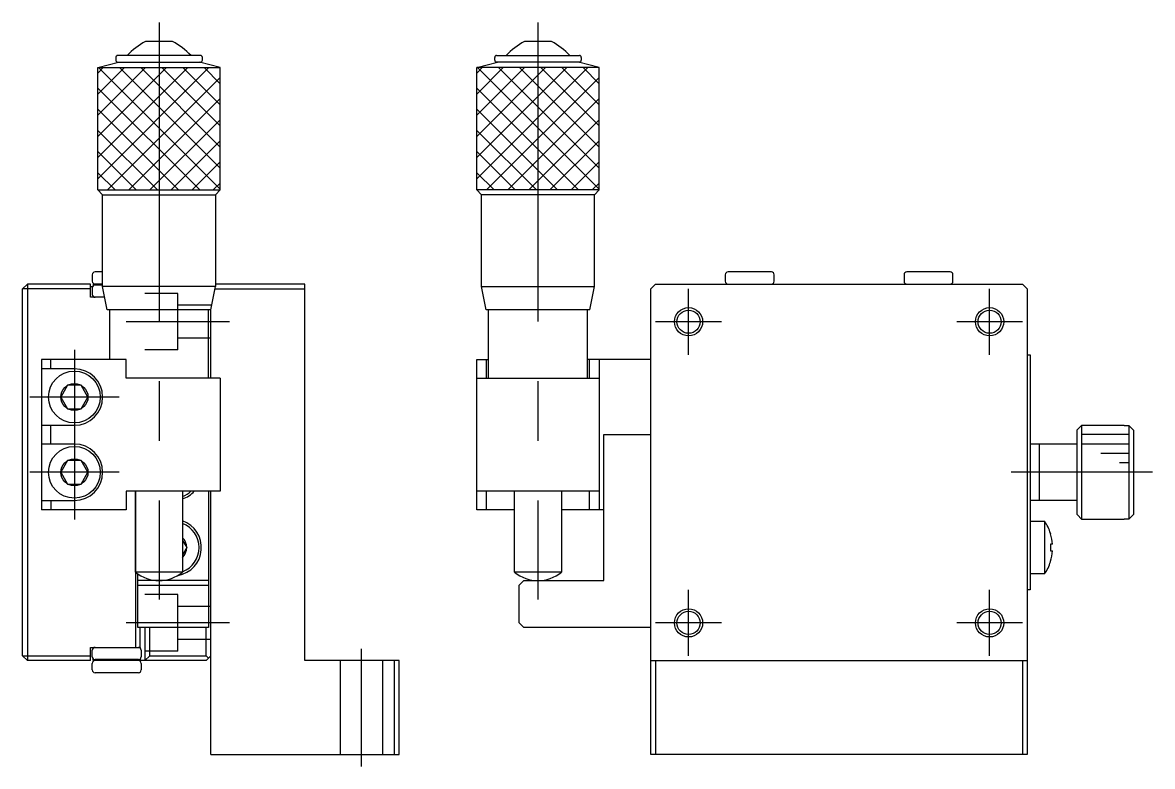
# Model space of a CAD drawing. Extents: x 0 to 276, y 0 to 193.
# Drawn here: x 155.7 to 275.7, y 61.3 to 140.3 of the extents above; entities that cross this region are included whole.
import ezdxf

# ---------------------------------------------------------------- set-up
doc = ezdxf.new("R2010")
doc.units = 0
doc.linetypes.add('CENTER', pattern=[50.8, 31.75, -6.35, 6.35, -6.35])
doc.linetypes.add('DASHED', pattern=[19.05, 12.7, -6.35])
doc.layers.get('0').update_dxf_attribs({"linetype": 'CONTINUOUS'})
doc.layers.add('CENTER', color=1, linetype='CENTER')

msp = doc.modelspace()

# ---------------------------------------------------------------- linework, layer by layer
at = {"color": 7, "linetype": 'CONTINUOUS'}
for p, q in [((168.71, 138.35), (171.6, 138.35)), ((208.98, 138.35), (211.87, 138.35)), ((163.66, 135.55), (165.86, 136.14)), ((165.56, 136.64), (165.56, 136.34)), ((174.56, 136.84), (165.76, 136.84)), ((165.76, 136.14), (174.56, 136.14)), ((176.66, 135.55), (174.46, 136.14)), ((174.76, 136.34), (174.76, 136.64)), ((203.93, 135.55), (206.13, 136.14)), ((205.83, 136.34), (205.83, 136.64)), ((206.03, 136.84), (214.83, 136.84)), ((214.83, 136.14), (206.03, 136.14)), ((216.93, 135.55), (214.73, 136.14)), ((215.03, 136.64), (215.03, 136.34)), ((163.66, 122.55), (163.66, 135.55)), ((163.66, 135.55), (176.66, 135.55)), ((176.66, 122.55), (176.66, 135.55)), ((203.93, 122.55), (203.93, 135.55)), ((216.93, 135.55), (203.93, 135.55)), ((216.93, 122.55), (216.93, 135.55)), ((164.16, 122.05), (163.66, 122.55)), ((163.66, 122.55), (176.66, 122.55)), ((176.16, 122.05), (176.66, 122.55)), ((204.43, 122.05), (203.93, 122.55)), ((216.93, 122.55), (203.93, 122.55)), ((216.43, 122.05), (216.93, 122.55)), ((164.16, 112.3), (164.16, 122.05)), ((164.16, 122.05), (176.16, 122.05)), ((176.16, 122.05), (176.16, 112.3)), ((204.43, 112.3), (204.43, 122.05)), ((216.43, 122.05), (204.43, 122.05)), ((216.43, 112.3), (216.43, 122.05)), ((163.06, 113.55), (163.06, 112.85)), ((164.16, 113.85), (163.36, 113.85)), ((230.33, 113.55), (230.33, 112.85)), ((235.23, 113.85), (230.63, 113.85)), ((235.53, 112.85), (235.53, 113.55)), ((249.33, 113.55), (249.33, 112.85)), ((254.23, 113.85), (249.63, 113.85)), ((254.53, 112.85), (254.53, 113.55)), ((155.66, 112.05), (156.16, 112.55)), ((155.66, 73.05), (155.66, 112.05)), ((162.86, 112.05), (155.66, 112.05)), ((162.86, 112.55), (156.16, 112.55)), ((156.16, 112.55), (156.16, 72.55)), ((162.86, 111.15), (162.86, 112.55)), ((162.86, 112.3), (163.1, 112.3)), ((163.06, 112.15), (163.06, 111.45)), ((163.16, 112.55), (163.16, 112.37)), ((164.16, 112.55), (163.16, 112.55)), ((164.16, 112.45), (163.36, 112.45)), ((163.66, 112.55), (163.66, 112.45)), ((164.11, 112.55), (164.11, 112.45)), ((164.66, 109.8), (164.16, 112.3)), ((176.16, 112.3), (164.16, 112.3)), ((175.66, 109.8), (176.16, 112.3)), ((176.11, 112.05), (185.66, 112.05)), ((185.66, 112.55), (176.16, 112.55)), ((185.66, 72.55), (185.66, 112.55)), ((204.93, 109.8), (204.43, 112.3)), ((204.43, 112.3), (216.43, 112.3)), ((215.93, 109.8), (216.43, 112.3)), ((222.43, 112.05), (222.93, 112.55)), ((222.43, 62.55), (222.43, 112.05)), ((222.93, 112.55), (261.93, 112.55)), ((261.93, 112.55), (262.43, 112.05)), ((262.43, 112.05), (262.43, 62.55)), ((164.39, 111.15), (162.86, 111.15)), ((163.16, 111.22), (163.16, 111.15)), ((175.66, 109.8), (164.66, 109.8)), ((164.91, 104.55), (164.91, 109.8)), ((175.41, 102.55), (175.41, 109.8)), ((175.66, 102.55), (175.66, 109.8)), ((215.93, 109.8), (204.93, 109.8)), ((205.18, 102.55), (205.18, 109.8)), ((215.68, 102.55), (215.68, 109.8)), ((157.66, 104.55), (157.66, 88.55)), ((166.66, 104.55), (157.66, 104.55)), ((158.66, 103.55), (158.66, 104.55)), ((166.66, 102.55), (166.66, 104.55)), ((203.93, 88.55), (203.93, 104.55)), ((203.93, 104.55), (205.18, 104.55)), ((204.95, 102.55), (204.95, 104.55)), ((222.43, 104.55), (215.68, 104.55)), ((215.9, 102.55), (215.9, 104.55)), ((216.93, 104.55), (216.93, 88.55)), ((262.43, 105.05), (262.73, 105.05)), ((262.73, 105.05), (262.73, 80.05)), ((161.16, 103.55), (157.66, 103.55)), ((176.66, 102.55), (166.66, 102.55)), ((176.66, 102.55), (176.66, 90.55)), ((203.93, 102.55), (216.93, 102.55)), ((160.43, 101.8), (159.71, 100.55)), ((161.88, 101.8), (160.43, 101.8)), ((162.6, 100.55), (161.88, 101.8)), ((159.71, 100.55), (160.43, 99.3)), ((161.88, 99.3), (162.6, 100.55)), ((160.43, 99.3), (161.88, 99.3)), ((157.66, 97.55), (161.16, 97.55)), ((158.66, 95.55), (158.66, 97.55)), ((267.73, 97.05), (268.23, 97.55)), ((268.23, 87.55), (268.23, 97.55)), ((268.23, 97.55), (272.73, 97.55)), ((272.73, 97.55), (272.73, 97.53)), ((272.73, 97.53), (273.23, 97.53)), ((273.23, 97.53), (273.23, 87.56)), ((273.23, 97.53), (273.73, 97.03)), ((217.43, 81.05), (217.43, 96.55)), ((217.43, 96.55), (222.43, 96.55)), ((267.73, 88.05), (267.73, 97.05)), ((273.73, 97.03), (273.73, 88.07)), ((161.16, 95.55), (157.66, 95.55)), ((267.73, 95.55), (262.73, 95.55)), ((263.73, 89.55), (263.73, 95.55)), ((160.43, 93.8), (159.71, 92.55)), ((161.88, 93.8), (160.43, 93.8)), ((162.6, 92.55), (161.88, 93.8)), ((159.71, 92.55), (160.43, 91.3)), ((161.88, 91.3), (162.6, 92.55)), ((160.43, 91.3), (161.88, 91.3)), ((176.66, 90.55), (166.66, 90.55)), ((166.66, 90.55), (166.66, 88.55)), ((167.66, 90.55), (167.66, 73.95)), ((167.66, 81.93), (167.66, 90.55)), ((172.66, 90.55), (172.66, 81.93)), ((175.41, 90.55), (175.41, 76.05)), ((175.66, 62.55), (175.66, 90.55)), ((216.93, 90.55), (203.93, 90.55)), ((204.95, 88.55), (204.95, 90.55)), ((207.93, 81.93), (207.93, 90.55)), ((212.93, 90.55), (212.93, 81.93)), ((215.9, 88.55), (215.9, 90.55)), ((157.66, 89.55), (161.16, 89.55)), ((158.66, 89.55), (158.66, 88.55)), ((267.73, 89.55), (262.73, 89.55)), ((166.66, 88.55), (157.66, 88.55)), ((207.93, 88.55), (203.93, 88.55)), ((217.43, 88.55), (212.93, 88.55)), ((268.23, 87.55), (267.73, 88.05)), ((273.73, 88.07), (273.23, 87.56)), ((262.73, 87.35), (264.27, 87.35)), ((264.27, 87.35), (264.27, 81.75)), ((272.73, 87.55), (268.23, 87.55)), ((273.23, 87.56), (272.73, 87.56)), ((272.73, 87.56), (272.73, 87.55)), ((172.66, 85.32), (173.1, 84.55)), ((264.9, 86.05), (264.9, 86.01)), ((173.1, 84.55), (172.66, 83.78)), ((265.1, 84.9), (264.9, 84.9)), ((264.9, 84.9), (264.9, 84.2)), ((264.9, 84.2), (265.1, 84.2)), ((264.9, 83.05), (264.9, 83.09)), ((172.66, 81.93), (167.66, 81.93)), ((167.91, 76.05), (167.91, 81.74)), ((212.93, 81.93), (207.93, 81.93)), ((264.27, 81.75), (262.73, 81.75)), ((175.41, 81.05), (167.91, 81.05)), ((167.91, 80.55), (175.41, 80.55)), ((208.43, 80.55), (208.93, 81.05)), ((208.43, 76.55), (208.43, 80.55)), ((208.93, 81.05), (217.43, 81.05)), ((262.73, 80.05), (262.43, 80.05)), ((175.41, 76.55), (167.91, 76.55)), ((175.41, 76.05), (167.91, 76.05)), ((168.16, 73.95), (168.16, 76.05)), ((168.66, 76.05), (168.66, 72.55)), ((169.16, 73.05), (169.16, 76.05)), ((175.16, 73.05), (175.16, 76.05)), ((208.93, 76.05), (208.43, 76.55)), ((222.43, 76.05), (208.93, 76.05)), ((162.86, 72.55), (162.86, 73.95)), ((162.86, 73.95), (168.16, 73.95)), ((163.06, 72.95), (163.06, 73.65)), ((163.16, 73.87), (163.16, 73.95)), ((168.26, 73.65), (168.26, 72.95)), ((156.16, 72.55), (155.66, 73.05)), ((155.66, 73.05), (162.86, 73.05)), ((162.86, 72.55), (156.16, 72.55)), ((163.06, 71.55), (163.06, 72.25)), ((163.16, 72.55), (163.16, 72.72)), ((168.66, 72.55), (163.16, 72.55)), ((167.96, 72.65), (163.36, 72.65)), ((163.66, 72.55), (163.66, 72.65)), ((164.11, 72.55), (164.11, 72.65)), ((164.28, 72.55), (164.28, 72.65)), ((165.66, 72.55), (165.66, 72.65)), ((167.08, 72.55), (167.08, 72.65)), ((167.21, 72.55), (167.21, 72.65)), ((168.26, 72.25), (168.26, 71.55)), ((168.66, 72.55), (169.16, 73.05)), ((175.16, 72.55), (168.66, 72.55)), ((169.16, 73.05), (175.16, 73.05)), ((175.66, 73.05), (175.16, 72.55)), ((175.16, 73.05), (175.41, 72.8)), ((195.66, 72.55), (185.66, 72.55)), ((195.16, 72.55), (195.16, 62.55)), ((195.66, 62.55), (195.66, 72.55)), ((222.43, 72.55), (262.43, 72.55)), ((222.93, 72.55), (222.93, 62.55)), ((261.93, 72.55), (261.93, 62.55)), ((167.96, 71.25), (163.36, 71.25)), ((175.66, 62.55), (195.66, 62.55)), ((262.43, 62.55), (222.43, 62.55))]:
    msp.add_line(p, q, dxfattribs=at)
at = {"color": 3, "linetype": 'CONTINUOUS'}
for p, q in [((175.45, 135.55), (163.66, 123.75)), ((173.2, 135.55), (163.66, 126)), ((170.96, 135.55), (163.66, 128.24)), ((168.71, 135.55), (163.66, 130.49)), ((166.47, 135.55), (163.66, 132.73)), ((164.22, 135.55), (163.66, 134.98)), ((176.66, 122.62), (163.72, 135.55)), ((176.66, 134.51), (164.69, 122.55)), ((176.66, 124.86), (165.97, 135.55)), ((176.66, 127.11), (168.21, 135.55)), ((176.66, 129.35), (170.46, 135.55)), ((176.66, 131.6), (172.7, 135.55)), ((176.66, 133.84), (174.95, 135.55)), ((215.72, 135.55), (203.93, 123.75)), ((213.48, 135.55), (203.93, 126)), ((211.23, 135.55), (203.93, 128.24)), ((208.99, 135.55), (203.93, 130.49)), ((206.74, 135.55), (203.93, 132.73)), ((204.5, 135.55), (203.93, 134.98)), ((216.93, 122.62), (203.99, 135.55)), ((216.93, 134.51), (204.97, 122.55)), ((216.93, 124.86), (206.24, 135.55)), ((216.93, 127.11), (208.48, 135.55)), ((216.93, 129.35), (210.73, 135.55)), ((216.93, 131.6), (212.98, 135.55)), ((216.93, 133.84), (215.22, 135.55)), ((174.48, 122.55), (163.66, 133.37)), ((214.75, 122.55), (203.93, 133.37)), ((176.66, 132.26), (166.94, 122.55)), ((216.93, 132.26), (207.21, 122.55)), ((172.23, 122.55), (163.66, 131.13)), ((212.51, 122.55), (203.93, 131.13)), ((176.66, 130.02), (169.18, 122.55)), ((216.93, 130.02), (209.46, 122.55)), ((169.99, 122.55), (163.66, 128.88)), ((210.26, 122.55), (203.93, 128.88)), ((176.66, 127.77), (171.43, 122.55)), ((216.93, 127.77), (211.7, 122.55)), ((167.74, 122.55), (163.66, 126.64)), ((208.02, 122.55), (203.93, 126.64)), ((176.66, 125.53), (173.67, 122.55)), ((216.93, 125.53), (213.95, 122.55)), ((165.5, 122.55), (163.66, 124.39)), ((205.77, 122.55), (203.93, 124.39)), ((176.66, 123.28), (175.92, 122.55)), ((216.93, 123.28), (216.19, 122.55)), ((273.23, 96.55), (268.23, 96.55)), ((273.23, 95.55), (268.23, 95.55)), ((273.23, 94.55), (270.23, 94.55)), ((273.23, 93.55), (272.23, 93.55))]:
    msp.add_line(p, q, dxfattribs=at)
at = {"color": 3, "linetype": 'DASHED'}
for p, q in [((172.16, 111.55), (168.66, 111.55)), ((172.16, 105.55), (172.16, 111.55)), ((175.66, 110.3), (172.16, 110.3)), ((175.66, 106.8), (172.16, 106.8)), ((172.16, 105.55), (168.66, 105.55)), ((172.16, 79.55), (168.66, 79.55)), ((172.16, 73.55), (172.16, 79.55)), ((175.66, 78.3), (172.16, 78.3)), ((175.66, 74.8), (172.16, 74.8)), ((172.16, 73.55), (168.66, 73.55)), ((189.41, 72.55), (189.41, 62.55)), ((193.91, 72.55), (193.91, 62.55))]:
    msp.add_line(p, q, dxfattribs=at)
at = {"color": 3, "linetype": 'CONTINUOUS'}
for centre in [(226.43, 108.55), (258.43, 108.55), (226.43, 76.55), (258.43, 76.55)]:
    msp.add_circle(centre, 1.5, dxfattribs=at)
at = {"color": 7, "linetype": 'CONTINUOUS'}
for centre, radius in [((226.43, 108.55), 1.23), ((258.43, 108.55), 1.23), ((161.16, 100.55), 2.75), ((161.16, 100.55), 1.44), ((161.16, 92.55), 2.75), ((161.16, 92.55), 1.44), ((226.43, 76.55), 1.23), ((258.43, 76.55), 1.23)]:
    msp.add_circle(centre, radius, dxfattribs=at)
for centre, radius, start, end in [((172.47, 131.45), 7.85, 118.6151, 136.7208), ((167.84, 131.45), 7.85, 43.2792, 61.3849), ((212.75, 131.45), 7.85, 118.6151, 136.7208), ((208.11, 131.45), 7.85, 43.2792, 61.3849), ((165.76, 136.64), 0.2, 90, 180), ((165.76, 136.34), 0.2, 180, 270), ((174.56, 136.64), 0.2, 0, 90), ((174.56, 136.34), 0.2, 270, 0), ((206.03, 136.64), 0.2, 90, 180), ((206.03, 136.34), 0.2, 180, 270), ((214.83, 136.64), 0.2, 0, 90), ((214.83, 136.34), 0.2, 270, 360), ((163.36, 113.55), 0.3, 90, 180), ((230.63, 113.55), 0.3, 90, 180), ((235.23, 113.55), 0.3, 360, 90), ((249.63, 113.55), 0.3, 90, 180), ((254.23, 113.55), 0.3, 360, 90), ((163.36, 112.85), 0.3, 180, 270), ((163.36, 112.15), 0.3, 90, 180), ((230.63, 112.85), 0.3, 180, 270), ((235.23, 112.85), 0.3, 270, 360), ((249.63, 112.85), 0.3, 180, 270), ((254.23, 112.85), 0.3, 270, 0), ((163.36, 111.45), 0.3, 180, 270), ((161.16, 100.55), 3, 270, 90), ((161.16, 92.55), 3, 270, 90), ((171.66, 92.55), 2.75, 291.3237, 313.3417), ((171.66, 92.55), 3, 289.4712, 318.1897), ((171.66, 84.55), 3, 279.8815, 70.5288), ((171.66, 84.55), 2.75, 291.3237, 68.6763), ((260.13, 84.55), 5, 17.4576, 34.0558), ((171.66, 84.55), 1.44, 313.8538, 46.1462), ((260.13, 84.55), 4.99, 4.0239, 17.0039), ((260.13, 84.55), 4.99, 342.9961, 355.9761), ((260.13, 84.55), 5, 325.9442, 342.5424), ((170.16, 85.05), 4, 231.3178, 308.6822), ((210.43, 85.05), 4, 231.3178, 308.6822), ((163.36, 73.65), 0.3, 90, 180), ((167.96, 73.65), 0.3, 0, 90), ((163.36, 72.95), 0.3, 180, 270), ((163.36, 72.25), 0.3, 90, 180), ((167.96, 72.95), 0.3, 270, 0), ((167.96, 72.25), 0.3, 0, 90), ((163.36, 71.55), 0.3, 180, 270), ((167.96, 71.55), 0.3, 270, 0)]:
    msp.add_arc(centre, radius, start, end, dxfattribs=at)
at = {"layer": 'CENTER', "color": 1, "linetype": 'CENTER'}
for p, q in [((170.16, 140.34), (170.16, 79.05)), ((210.43, 140.34), (210.43, 79.05)), ((226.43, 105.05), (226.43, 112.05)), ((258.43, 105.05), (258.43, 112.05)), ((177.66, 108.55), (166.66, 108.55)), ((229.93, 108.55), (222.93, 108.55)), ((261.93, 108.55), (254.93, 108.55)), ((161.16, 105.55), (161.16, 87.55)), ((165.91, 100.55), (156.41, 100.55)), ((165.91, 92.55), (156.41, 92.55)), ((275.73, 92.55), (260.73, 92.55)), ((226.43, 73.05), (226.43, 80.05)), ((258.43, 73.05), (258.43, 80.05)), ((177.66, 76.55), (166.66, 76.55)), ((229.93, 76.55), (222.93, 76.55)), ((261.93, 76.55), (254.93, 76.55)), ((191.66, 61.3), (191.66, 73.8))]:
    msp.add_line(p, q, dxfattribs=at)

doc.saveas('drawing.dxf')
